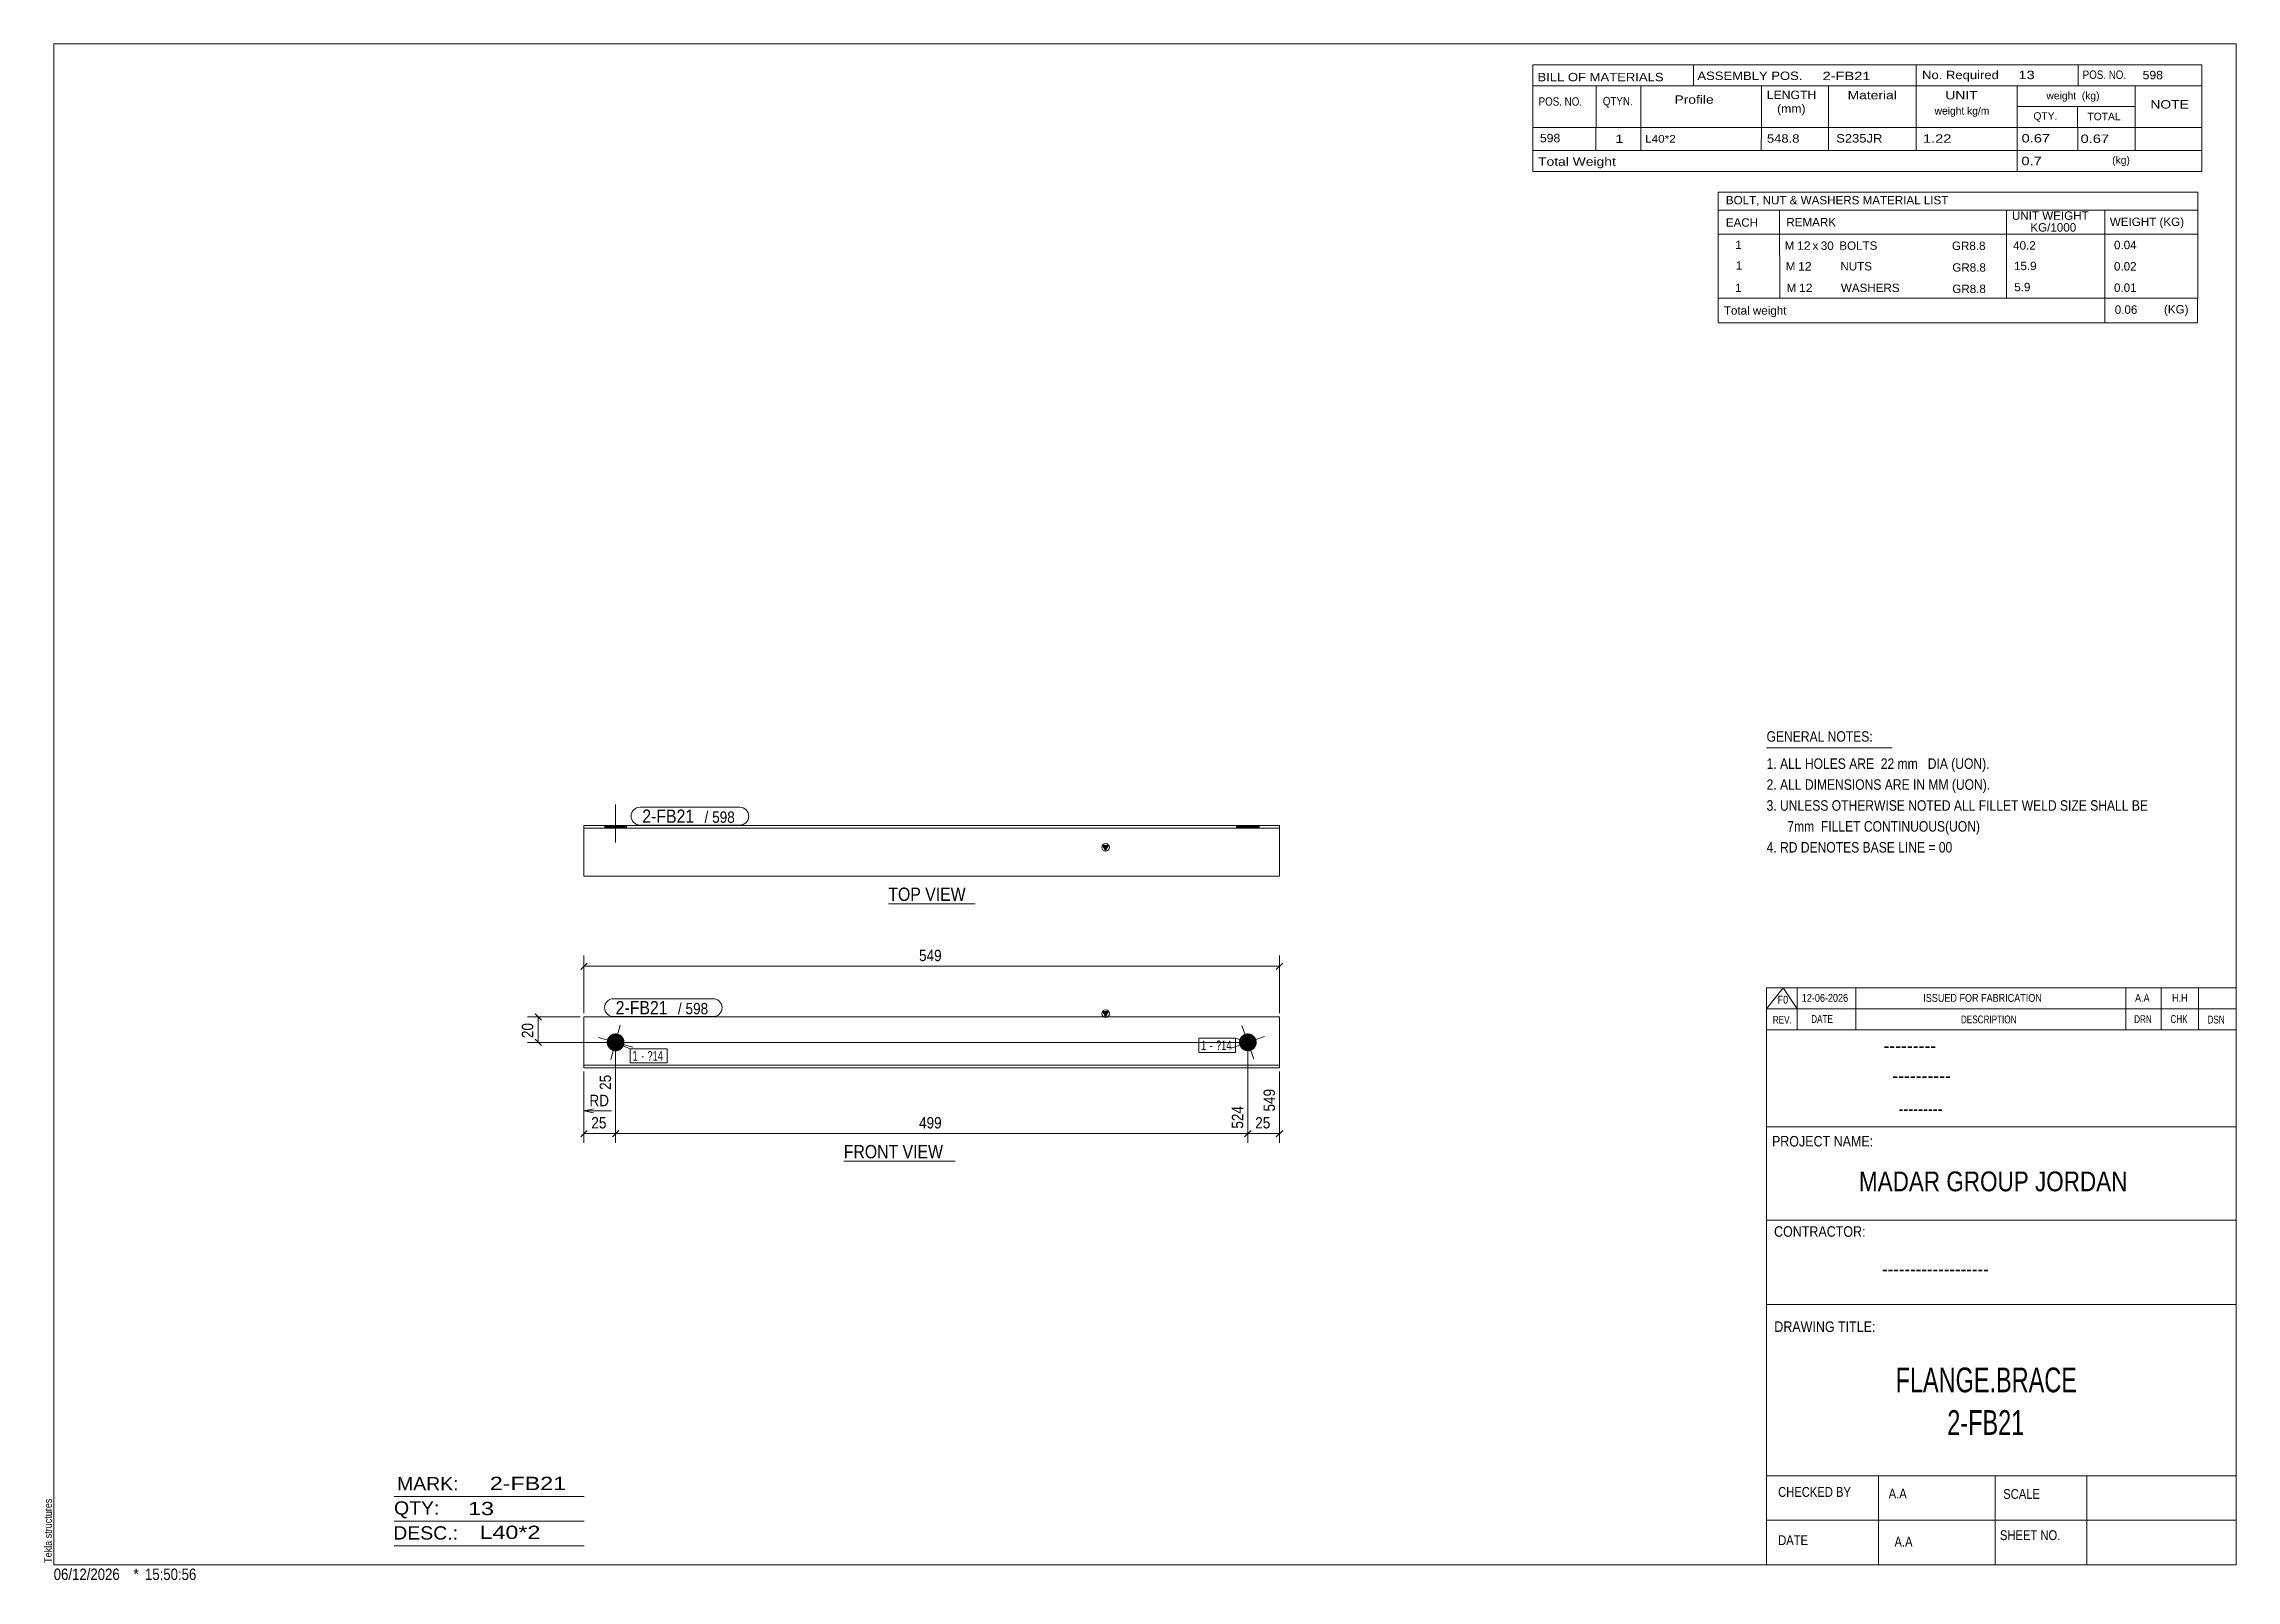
# Model space of a CAD drawing. Header units: millimetres. Extents: x 2 to 579, y 1 to 405.
import ezdxf

# ---------------------------------------------------------------- set-up
doc = ezdxf.new("R2010")
doc.units = ezdxf.units.MM
doc.linetypes.add('XKITLINE00', pattern=[0])
doc.linetypes.add('XKITLINE01', pattern=[4, 1, -1, 1, -1])
for name, color, linetype, lineweight in [('Bolt', 3, 'Continuous', 0), ('BoltMark', 7, 'Continuous', 0), ('Dimensions', 7, 'Continuous', 0), ('DrawingSheet', 5, 'Continuous', 0), ('OtherObjectType', 7, 'Continuous', 0), ('Part', 2, 'Continuous', 0), ('PartMark', 7, 'Continuous', 0)]:
    doc.layers.add(name, color=color, linetype=linetype, lineweight=lineweight)
doc.styles.add('@ARIAL_UNICODE_MS_BOLD', font='ARIAL.TTF')
doc.styles.add('ARIAL', font='ARIAL.TTF')
doc.styles.add('ARIAL_NARROW', font='ARIALN.TTF')
doc.styles.add('COMIC_SANS_MS_BOLD', font='COMICBD.TTF')
doc.styles.add('SWIS721_EX_BT', font='ARIAL.TTF')
doc.styles.add('SWISSE', font='ARIAL.TTF')

# ---------------------------------------------------------------- blocks, each defined once
blk = doc.blocks.new('*A1')
at = {"layer": 'Bolt'}
blk.add_hatch(color=3, dxfattribs=at).paths.add_polyline_path([(316.84, 141.68), (316.82, 141.73), (316.8, 141.79), (316.79, 141.84), (316.78, 141.9), (316.76, 141.96), (316.75, 142.01), (316.74, 142.07), (316.74, 142.13), (316.73, 142.18), (316.73, 142.24), (316.72, 142.3), (316.72, 142.35), (316.72, 142.41), (316.72, 142.47), (316.73, 142.53), (316.73, 142.58), (316.73, 142.64), (316.74, 142.7), (316.75, 142.75), (316.76, 142.81), (316.77, 142.87), (316.78, 142.92), (316.79, 142.98), (316.81, 143.03), (316.83, 143.09), (316.84, 143.14), (316.86, 143.2), (316.88, 143.25), (316.9, 143.3), (316.93, 143.36), (316.95, 143.41), (316.98, 143.46), (317, 143.51), (317.03, 143.56), (317.06, 143.61), (317.09, 143.66), (317.12, 143.71), (317.15, 143.75), (317.19, 143.8), (317.22, 143.84), (317.26, 143.89), (317.3, 143.93), (317.33, 143.98), (317.37, 144.02), (317.41, 144.06), (317.46, 144.1), (317.5, 144.14), (317.54, 144.17), (317.58, 144.21), (317.63, 144.25), (317.68, 144.28), (317.72, 144.31), (317.77, 144.35), (317.82, 144.38), (317.87, 144.41), (317.92, 144.44), (317.97, 144.46), (318.02, 144.49), (318.07, 144.51), (318.12, 144.54), (318.17, 144.56), (318.23, 144.58), (318.28, 144.6), (318.34, 144.62), (318.39, 144.64), (318.45, 144.65), (318.5, 144.67), (318.56, 144.68), (318.61, 144.69), (318.67, 144.7), (318.73, 144.71), (318.78, 144.72), (318.84, 144.72), (318.9, 144.73), (318.95, 144.73), (319.01, 144.73), (319.07, 144.73), (319.13, 144.73), (319.18, 144.73), (319.24, 144.72), (319.3, 144.72), (319.35, 144.71), (319.41, 144.7), (319.47, 144.7), (319.52, 144.68), (319.58, 144.67), (319.63, 144.66), (319.69, 144.64), (319.74, 144.63), (319.8, 144.61), (319.85, 144.59), (319.91, 144.57), (319.96, 144.55), (320.01, 144.53), (320.06, 144.5), (320.12, 144.48), (320.17, 144.45), (320.22, 144.42), (320.27, 144.39), (320.31, 144.36), (320.36, 144.33), (320.41, 144.3), (320.46, 144.27), (320.5, 144.23), (320.55, 144.19), (320.59, 144.16), (320.63, 144.12), (320.67, 144.08), (320.71, 144.04), (320.75, 144), (320.79, 143.96), (320.83, 143.91), (320.87, 143.87), (320.9, 143.82), (320.94, 143.78), (320.97, 143.73), (321, 143.68), (321.03, 143.64), (321.06, 143.59), (321.09, 143.54), (321.12, 143.49), (321.14, 143.44), (321.17, 143.38), (321.19, 143.33), (321.22, 143.28), (321.24, 143.23), (321.26, 143.17), (321.27, 143.12), (321.29, 143.06), (321.31, 143.01), (321.32, 142.95), (321.33, 142.9), (321.35, 142.84), (321.36, 142.78), (321.36, 142.73), (321.37, 142.67), (321.38, 142.61), (321.38, 142.56), (321.39, 142.5), (321.39, 142.44), (321.39, 142.39), (321.39, 142.33), (321.38, 142.27), (321.38, 142.21), (321.38, 142.16), (321.37, 142.1), (321.36, 142.04), (321.35, 141.99), (321.34, 141.93), (321.33, 141.87), (321.32, 141.82), (321.3, 141.76), (321.28, 141.71), (321.27, 141.65), (321.25, 141.6), (321.23, 141.55), (321.21, 141.49), (321.18, 141.44), (321.16, 141.39), (321.13, 141.34), (321.11, 141.29), (321.08, 141.24), (321.05, 141.19), (321.02, 141.14), (320.99, 141.09), (320.96, 141.04), (320.92, 141), (320.89, 140.95), (320.85, 140.91), (320.81, 140.86), (320.78, 140.82), (320.74, 140.78), (320.7, 140.74), (320.65, 140.7), (320.61, 140.66), (320.57, 140.62), (320.53, 140.59), (320.48, 140.55), (320.43, 140.52), (320.39, 140.48), (320.34, 140.45), (320.29, 140.42), (320.24, 140.39), (320.19, 140.36), (320.14, 140.33), (320.09, 140.31), (320.04, 140.28), (319.99, 140.26), (319.94, 140.24), (319.88, 140.22), (319.83, 140.2), (319.77, 140.18), (319.72, 140.16), (319.66, 140.15), (319.61, 140.13), (319.55, 140.12), (319.5, 140.11), (319.44, 140.1), (319.38, 140.09), (319.33, 140.08), (319.27, 140.08), (319.21, 140.07), (319.16, 140.07), (319.1, 140.07), (319.04, 140.07), (318.98, 140.07), (318.93, 140.07), (318.87, 140.07), (318.81, 140.08), (318.76, 140.08), (318.7, 140.09), (318.64, 140.1), (318.59, 140.11), (318.53, 140.13), (318.48, 140.14), (318.42, 140.15), (318.37, 140.17), (318.31, 140.19), (318.26, 140.21), (318.2, 140.23), (318.15, 140.25), (318.1, 140.27), (318.05, 140.3), (317.99, 140.32), (317.94, 140.35), (317.89, 140.38), (317.84, 140.4), (317.8, 140.43), (317.75, 140.47), (317.7, 140.5), (317.65, 140.53), (317.61, 140.57), (317.56, 140.6), (317.52, 140.64), (317.48, 140.68), (317.44, 140.72), (317.4, 140.76), (317.36, 140.8), (317.32, 140.84), (317.28, 140.88), (317.24, 140.93), (317.21, 140.97), (317.17, 141.02), (317.14, 141.07), (317.11, 141.11), (317.08, 141.16), (317.05, 141.21), (317.02, 141.26), (316.99, 141.31), (316.96, 141.36), (316.94, 141.41), (316.92, 141.47), (316.89, 141.52), (316.87, 141.57), (316.85, 141.62)], flags=17)
at = {"layer": 'Bolt', "color": 3, "linetype": 'XKITLINE00', "lineweight": 0}
for p, q in [((320.6, 138), (317.51, 146.8)), ((323.46, 143.95), (314.65, 140.85))]:
    blk.add_line(p, q, dxfattribs=at)
blk = doc.blocks.new('*A2')
at = {"layer": 'Bolt'}
blk.add_hatch(color=3, dxfattribs=at).paths.add_polyline_path([(153.45, 144.63), (153.51, 144.62), (153.56, 144.6), (153.62, 144.58), (153.67, 144.56), (153.72, 144.54), (153.77, 144.51), (153.82, 144.49), (153.88, 144.46), (153.93, 144.43), (153.98, 144.4), (154.02, 144.37), (154.07, 144.34), (154.12, 144.31), (154.17, 144.28), (154.21, 144.24), (154.26, 144.21), (154.3, 144.17), (154.34, 144.13), (154.39, 144.09), (154.43, 144.05), (154.47, 144.01), (154.51, 143.97), (154.54, 143.93), (154.58, 143.89), (154.62, 143.84), (154.65, 143.8), (154.69, 143.75), (154.72, 143.7), (154.75, 143.65), (154.78, 143.61), (154.81, 143.56), (154.84, 143.51), (154.86, 143.46), (154.89, 143.4), (154.91, 143.35), (154.94, 143.3), (154.96, 143.25), (154.98, 143.19), (155, 143.14), (155.01, 143.08), (155.03, 143.03), (155.04, 142.97), (155.06, 142.92), (155.07, 142.86), (155.08, 142.81), (155.09, 142.75), (155.1, 142.69), (155.1, 142.64), (155.11, 142.58), (155.11, 142.52), (155.12, 142.46), (155.12, 142.41), (155.12, 142.35), (155.11, 142.29), (155.11, 142.24), (155.11, 142.18), (155.1, 142.12), (155.09, 142.06), (155.08, 142.01), (155.07, 141.95), (155.06, 141.9), (155.05, 141.84), (155.03, 141.78), (155.02, 141.73), (155, 141.67), (154.98, 141.62), (154.96, 141.57), (154.94, 141.51), (154.92, 141.46), (154.9, 141.41), (154.87, 141.36), (154.85, 141.31), (154.82, 141.26), (154.79, 141.21), (154.76, 141.16), (154.73, 141.11), (154.7, 141.06), (154.66, 141.02), (154.63, 140.97), (154.59, 140.93), (154.56, 140.88), (154.52, 140.84), (154.48, 140.8), (154.44, 140.75), (154.4, 140.71), (154.36, 140.68), (154.31, 140.64), (154.27, 140.6), (154.23, 140.56), (154.18, 140.53), (154.13, 140.5), (154.09, 140.46), (154.04, 140.43), (153.99, 140.4), (153.94, 140.37), (153.89, 140.34), (153.84, 140.32), (153.79, 140.29), (153.74, 140.27), (153.68, 140.25), (153.63, 140.22), (153.58, 140.2), (153.52, 140.19), (153.47, 140.17), (153.41, 140.15), (153.36, 140.14), (153.3, 140.12), (153.25, 140.11), (153.19, 140.1), (153.13, 140.09), (153.08, 140.08), (153.02, 140.08), (152.96, 140.07), (152.91, 140.07), (152.85, 140.07), (152.79, 140.07), (152.73, 140.07), (152.68, 140.07), (152.62, 140.07), (152.56, 140.08), (152.51, 140.08), (152.45, 140.09), (152.39, 140.1), (152.34, 140.11), (152.28, 140.12), (152.22, 140.13), (152.17, 140.15), (152.11, 140.16), (152.06, 140.18), (152.01, 140.2), (151.95, 140.22), (151.9, 140.24), (151.85, 140.26), (151.79, 140.29), (151.74, 140.31), (151.69, 140.34), (151.64, 140.36), (151.59, 140.39), (151.54, 140.42), (151.49, 140.45), (151.45, 140.49), (151.4, 140.52), (151.35, 140.55), (151.31, 140.59), (151.27, 140.63), (151.22, 140.66), (151.18, 140.7), (151.14, 140.74), (151.1, 140.78), (151.06, 140.83), (151.02, 140.87), (150.98, 140.91), (150.95, 140.96), (150.91, 141), (150.88, 141.05), (150.85, 141.1), (150.82, 141.14), (150.79, 141.19), (150.76, 141.24), (150.73, 141.29), (150.7, 141.34), (150.68, 141.39), (150.65, 141.45), (150.63, 141.5), (150.61, 141.55), (150.59, 141.6), (150.57, 141.66), (150.55, 141.71), (150.54, 141.77), (150.52, 141.82), (150.51, 141.88), (150.5, 141.94), (150.49, 141.99), (150.48, 142.05), (150.47, 142.1), (150.46, 142.16), (150.46, 142.22), (150.45, 142.28), (150.45, 142.33), (150.45, 142.39), (150.45, 142.45), (150.45, 142.5), (150.46, 142.56), (150.46, 142.62), (150.47, 142.68), (150.47, 142.73), (150.48, 142.79), (150.49, 142.85), (150.5, 142.9), (150.52, 142.96), (150.53, 143.01), (150.55, 143.07), (150.57, 143.12), (150.58, 143.18), (150.6, 143.23), (150.62, 143.28), (150.65, 143.34), (150.67, 143.39), (150.7, 143.44), (150.72, 143.49), (150.75, 143.54), (150.78, 143.59), (150.81, 143.64), (150.84, 143.69), (150.87, 143.74), (150.9, 143.78), (150.94, 143.83), (150.97, 143.87), (151.01, 143.92), (151.05, 143.96), (151.09, 144), (151.13, 144.04), (151.17, 144.08), (151.21, 144.12), (151.25, 144.16), (151.3, 144.2), (151.34, 144.23), (151.39, 144.27), (151.43, 144.3), (151.48, 144.33), (151.53, 144.37), (151.58, 144.4), (151.63, 144.42), (151.68, 144.45), (151.73, 144.48), (151.78, 144.5), (151.83, 144.53), (151.88, 144.55), (151.94, 144.57), (151.99, 144.59), (152.04, 144.61), (152.1, 144.63), (152.15, 144.65), (152.21, 144.66), (152.26, 144.67), (152.32, 144.69), (152.38, 144.7), (152.43, 144.71), (152.49, 144.71), (152.55, 144.72), (152.6, 144.73), (152.66, 144.73), (152.72, 144.73), (152.77, 144.73), (152.83, 144.73), (152.89, 144.73), (152.95, 144.73), (153, 144.72), (153.06, 144.72), (153.12, 144.71), (153.17, 144.7), (153.23, 144.69), (153.29, 144.68), (153.34, 144.66), (153.4, 144.65)], flags=17)
at = {"layer": 'Bolt', "color": 3, "linetype": 'XKITLINE00', "lineweight": 0}
for p, q in [((151.55, 137.9), (154.01, 146.9)), ((148.28, 143.63), (157.29, 141.17))]:
    blk.add_line(p, q, dxfattribs=at)
blk = doc.blocks.new('*A3')
at = {"layer": 'Part'}
blk.add_hatch(color=2, dxfattribs=at).paths.add_polyline_path([(280.85, 150.47), (282.45, 150.47), (281.65, 149.07)], flags=17)
at = {"layer": 'Part', "color": 2, "linetype": 'XKITLINE00', "lineweight": 0}
for p, q in [((281.65, 149.07), (280.85, 150.47)), ((280.85, 150.47), (282.45, 150.47)), ((282.45, 150.47), (281.65, 149.07)), ((144.45, 149.07), (144.45, 135.73)), ((327.39, 149.07), (144.45, 149.07)), ((327.39, 135.73), (327.39, 149.07)), ((327.39, 136.4), (144.45, 136.4)), ((144.45, 135.73), (327.39, 135.73))]:
    blk.add_line(p, q, dxfattribs=at)
blk.add_circle((281.65, 149.97), 1, dxfattribs=at)
blk = doc.blocks.new('*A4')
at = {"layer": 'Bolt'}
blk.add_hatch(color=3, dxfattribs=at).paths.add_polyline_path([(322.03, 199.43), (322.03, 198.77), (316.08, 198.77), (316.08, 199.43)], flags=17)
at = {"layer": 'Bolt', "color": 3, "linetype": 'XKITLINE00', "lineweight": 0}
for p, q in [((316.08, 198.77), (316.08, 199.43)), ((319.05, 198.77), (319.05, 199.43)), ((322.03, 198.77), (322.03, 199.43))]:
    blk.add_line(p, q, dxfattribs=at)
blk = doc.blocks.new('*A5')
at = {"layer": 'Bolt'}
blk.add_hatch(color=3, dxfattribs=at).paths.add_polyline_path([(149.92, 198.77), (149.92, 199.43), (155.65, 199.43), (155.65, 198.77)], flags=17)
at = {"layer": 'Bolt', "color": 3, "linetype": 'XKITLINE00', "lineweight": 0}
for p, q in [((152.78, 194.93), (152.78, 204.93)), ((149.92, 198.77), (149.92, 199.43)), ((155.65, 198.77), (155.65, 199.43))]:
    blk.add_line(p, q, dxfattribs=at)
blk = doc.blocks.new('*A6')
at = {"layer": 'Part'}
blk.add_hatch(color=2, dxfattribs=at).paths.add_polyline_path([(280.85, 194.17), (282.45, 194.17), (281.65, 192.77)], flags=17)
at = {"layer": 'Part', "color": 2, "linetype": 'XKITLINE00', "lineweight": 0}
for p, q in [((144.45, 199.43), (144.45, 198.77)), ((327.39, 199.43), (144.45, 199.43)), ((327.39, 198.77), (144.45, 198.77)), ((144.45, 198.77), (144.45, 186.1)), ((327.39, 198.77), (327.39, 199.43)), ((327.39, 198.77), (327.39, 186.1)), ((281.65, 192.77), (280.85, 194.17)), ((280.85, 194.17), (282.45, 194.17)), ((282.45, 194.17), (281.65, 192.77)), ((327.39, 186.1), (144.45, 186.1))]:
    blk.add_line(p, q, dxfattribs=at)
at = {"layer": 'Part', "color": 7, "linetype": 'XKITLINE01', "lineweight": 0}
for p, q in [((144.45, 198.77), (144.45, 199.43)), ((327.39, 199.43), (327.39, 198.77))]:
    blk.add_line(p, q, dxfattribs=at)
at = {"layer": 'Part', "color": 2, "linetype": 'XKITLINE00', "lineweight": 0}
blk.add_circle((281.65, 193.67), 1, dxfattribs=at)
blk = doc.blocks.new('*A7')
at = {"layer": 'DrawingSheet', "color": 5, "linetype": 'XKITLINE00', "lineweight": 0}
for p, q in [((579, 405), (5, 405)), ((5, 405), (5, 5)), ((579, 5), (579, 405)), ((5, 5), (579, 5))]:
    blk.add_line(p, q, dxfattribs=at)
at = {"layer": 'DrawingSheet', "color": 5, "style": 'ARIAL', "width": 0.85}
blk.add_text('Tekla structures', height=2, rotation=90, dxfattribs=at).set_placement((4.5, 5.5))
blk = doc.blocks.new('*A8')
at = {"layer": 'OtherObjectType', "color": 7, "linetype": 'XKITLINE00', "lineweight": 0}
for p, q in [((442.76, 365.95), (442.75, 354.95)), ((442.76, 365.95), (568.88, 365.95)), ((568.88, 365.95), (568.88, 354.95)), ((442.75, 361.3), (568.88, 361.3)), ((458.87, 361.31), (458.87, 354.95)), ((518.57, 361.31), (518.57, 354.95)), ((544.47, 361.29), (544.47, 354.95)), ((442.76, 354.92), (442.76, 349.42)), ((442.77, 354.95), (568.88, 354.95)), ((458.92, 354.95), (458.92, 349.33)), ((518.57, 354.95), (518.57, 349.33)), ((544.5, 354.95), (544.5, 349.45)), ((568.88, 354.95), (568.88, 349.45)), ((442.79, 349.33), (442.79, 343.72)), ((458.95, 349.33), (458.95, 343.71)), ((518.57, 349.33), (518.57, 343.71)), ((544.5, 349.33), (544.5, 343.83)), ((568.88, 349.33), (568.88, 343.83)), ((442.79, 343.7), (442.79, 338.13)), ((458.95, 343.71), (458.95, 338.09)), ((518.57, 343.71), (518.57, 338.09)), ((544.5, 343.71), (544.5, 338.1)), ((568.88, 343.71), (568.88, 338.1)), ((568.88, 338.1), (442.75, 338.13)), ((442.78, 338.09), (442.78, 331.69)), ((442.85, 338.09), (568.87, 338.09)), ((544.5, 338.06), (544.5, 331.64)), ((568.87, 338.06), (568.87, 331.65)), ((442.77, 331.65), (568.87, 331.65))]:
    blk.add_line(p, q, dxfattribs=at)
at = {"layer": 'OtherObjectType', "color": 7, "style": 'ARIAL_NARROW'}
for s, width, p in [('BOLT, NUT & WASHERS MATERIAL LIST', 1.211571, (444.79, 362.79)), ('EACH', 1.211571, (444.78, 356.92)), ('REMARK', 1.211571, (460.7, 357.01)), ('UNIT WEIGHT', 1.211571, (520.03, 358.72)), (' KG/1000', 1.211571, (524.02, 355.63)), ('WEIGHT (KG)', 1.211571, (545.78, 357.1)), ('1', 1.211571, (447.26, 351.05)), ('M', 1.211571, (460.26, 350.85)), ('12', 1.275, (463.5, 350.83)), ('x', 1.211571, (467.58, 350.83)), ('30', 1.211571, (469.76, 350.82)), ('BOLTS', 1.211571, (474.63, 350.84)), ('GR8.8', 1.211571, (504.25, 350.79)), ('40.2', 1.211571, (520.34, 350.88)), ('0.04', 1.211571, (546.87, 351.01)), ('1', 1.211571, (447.4, 345.61)), ('M', 1.211571, (460.54, 345.41)), ('12', 1.275, (463.78, 345.39)), ('NUTS', 1.211571, (474.91, 345.41)), ('GR8.8', 1.211571, (504.35, 345.09)), ('15.9', 1.211571, (520.56, 345.5)), ('0.02', 1.211571, (546.87, 345.39)), ('1', 1.211571, (447.24, 339.74)), ('M', 1.211571, (460.76, 339.74)), ('12', 1.275, (464, 339.72)), ('WASHERS', 1.211571, (475.04, 339.73)), ('GR8.8', 1.211571, (504.35, 339.47)), ('5.9', 1.211571, (520.64, 339.94)), ('0.01', 1.211571, (546.87, 339.78)), ('Total weight', 1.211571, (444.26, 333.77)), ('0.06', 1.211571, (547.07, 334)), ('(KG)', 1.211571, (560.02, 334.1))]:
    blk.add_text(s, height=2.2, dxfattribs=dict(at, width=width)).set_placement(p)
blk = doc.blocks.new('*A9')
at = {"layer": 'OtherObjectType', "color": 7, "linetype": 'XKITLINE00', "lineweight": 0}
blk.add_line((455.5, 219.82), (488.5, 219.82), dxfattribs=at)
at = {"layer": 'OtherObjectType', "color": 7, "style": 'ARIAL_NARROW', "width": 1.008832}
for s, p in [('GENERAL NOTES:', (455.5, 221.47)), ('1. ALL HOLES ARE  22 mm   DIA (UON).', (455.5, 214.32)), ('2. ALL DIMENSIONS ARE IN MM (UON).', (455.5, 208.82)), ('3. UNLESS OTHERWISE NOTED ALL FILLET WELD SIZE SHALL BE', (455.5, 203.32)), ('7mm  FILLET CONTINUOUS(UON)', (460.95, 197.82)), ('4. RD DENOTES BASE LINE = 00', (455.5, 192.32))]:
    blk.add_text(s, height=2.75, dxfattribs=at).set_placement(p)
blk = doc.blocks.new('*A10')
at = {"layer": 'OtherObjectType', "color": 7, "linetype": 'XKITLINE00', "lineweight": 0}
for p, q in [((455.5, 156.76), (579, 156.76)), ((455.5, 151.21), (459.82, 156.76)), ((455.5, 151.21), (455.5, 156.76)), ((459.82, 156.76), (463.53, 151.21)), ((463.53, 151.21), (463.53, 156.76)), ((478.97, 151.21), (478.97, 156.76)), ((549.98, 151.21), (549.98, 156.76)), ((559.24, 151.21), (559.24, 156.76)), ((569.12, 151.21), (569.12, 156.76)), ((579, 151.21), (579, 156.76)), ((455.5, 151.21), (579, 151.21)), ((455.5, 145.65), (455.5, 151.21)), ((459.21, 151.21), (579, 151.21)), ((463.53, 145.65), (463.53, 151.21)), ((478.97, 145.65), (478.97, 151.21)), ((549.98, 145.65), (549.98, 151.21)), ((559.24, 145.65), (559.24, 151.21)), ((569.12, 145.65), (569.12, 151.21)), ((579, 145.65), (579, 151.21))]:
    blk.add_line(p, q, dxfattribs=at)
at = {"layer": 'OtherObjectType', "color": 7, "style": 'ARIAL_NARROW'}
for s, height, width, p in [('F0', 2.058, 1.008832, (458.4, 152.59)), ('12-06-2026', 2.058, 1.008832, (464.76, 153.06)), ('ISSUED FOR FABRICATION', 2.0583, 1.008832, (496.71, 153.06)), ('A.A', 2.058, 1.008832, (552.4, 153.06)), ('H.H', 2.058, 1.008832, (562.13, 153.06)), ('REV.', 2.058, 0.907949, (457.13, 147.31)), ('DATE', 2.058, 0.907949, (467.23, 147.5)), ('DESCRIPTION', 2.0583, 0.907949, (506.61, 147.39)), ('DRN', 2.058, 0.907949, (552.17, 147.47)), ('CHK', 2.058, 0.907949, (561.72, 147.5)), ('DSN', 2.058, 0.907949, (571.47, 147.35))]:
    blk.add_text(s, height=height, dxfattribs=dict(at, width=width)).set_placement(p)
blk = doc.blocks.new('*A11')
at = {"layer": 'OtherObjectType', "color": 6, "linetype": 'XKITLINE00', "lineweight": 0}
for p, q in [((94.5, 23), (144.5, 23)), ((94.5, 16.5), (144.5, 16.5)), ((94.5, 10), (144.5, 10))]:
    blk.add_line(p, q, dxfattribs=at)
at = {"layer": 'OtherObjectType', "color": 6, "style": 'ARIAL_NARROW'}
for s, width, p in [('MARK:', 1.275, (95.27, 24.58)), ('2-FB21', 1.525501, (119.69, 24.65)), ('QTY:', 1.275, (94.5, 18.19)), ('13', 1.525501, (113.99, 18.05)), ('DESC.:', 1.275, (94.29, 11.63)), ('L40*2', 1.525501, (117, 11.79))]:
    blk.add_text(s, height=3.5, dxfattribs=dict(at, width=width)).set_placement(p)
blk = doc.blocks.new('*A12')
at = {"layer": 'OtherObjectType', "color": 2, "linetype": 'XKITLINE00', "lineweight": 0}
for p, q in [((455.5, 145.65), (579, 145.65)), ((455.5, 5), (455.5, 145.64)), ((578.98, 145.64), (579, 5)), ((579, 120.14), (455.5, 120.14)), ((455.5, 95.63), (579, 95.63)), ((579, 73.49), (455.5, 73.49)), ((579, 28.4), (455.5, 28.4)), ((484.94, 28.4), (484.94, 5)), ((515.62, 5), (515.62, 28.4)), ((539.75, 5), (539.75, 28.4)), ((579, 16.7), (455.5, 16.7)), ((579, 5), (455.5, 5))]:
    blk.add_line(p, q, dxfattribs=at)
at = {"layer": 'OtherObjectType', "color": 4, "style": '@ARIAL_UNICODE_MS_BOLD', "width": 0.85}
blk.add_text('---------', height=3.9, dxfattribs=at).set_placement((486.23, 139.59))
at = {"layer": 'OtherObjectType', "color": 7, "style": 'ARIAL', "width": 0.85}
for s, height, p in [('----------', 3.9, (488.56, 131.77)), ('---------', 3.25, (490.21, 123.31))]:
    blk.add_text(s, height=height, dxfattribs=at).set_placement(p)
at = {"layer": 'OtherObjectType', "color": 3, "width": 0.85}
for s, style, p in [('PROJECT NAME:', 'SWIS721_EX_BT', (456.92, 115.01)), ('CONTRACTOR:', 'SWISSE', (457.47, 91.27)), ('DRAWING TITLE:', 'SWIS721_EX_BT', (457.53, 66.24))]:
    blk.add_text(s, height=2.7618, dxfattribs=dict(at, style=style)).set_placement(p)
at = {"layer": 'OtherObjectType', "color": 7, "width": 0.85}
for s, height, p in [('MADAR GROUP JORDAN', 5.2, (479.79, 103.23)), ('CHECKED BY', 2.592, (458.53, 22.86)), ('A.A', 2.592, (487.61, 22.45)), ('SCALE', 2.592, (517.74, 22.33)), ('DATE', 2.592, (458.54, 10.16)), ('A.A', 2.592, (489.14, 9.76)), ('SHEET NO.', 2.592, (516.87, 11.49))]:
    blk.add_text(s, height=height, dxfattribs=at).set_placement(p)
at = {"layer": 'OtherObjectType', "color": 1}
for s, height, style, width, p in [('-------------------', 3.9, 'COMIC_SANS_MS_BOLD', 0.85, (485.87, 80.86)), ('FLANGE.BRACE', 6.5, 'ARIAL', 0.68, (489.43, 50.37)), ('2-FB21', 6.5, 'ARIAL', 0.68, (503.02, 39.17))]:
    blk.add_text(s, height=height, dxfattribs=dict(at, style=style, width=width)).set_placement(p)
blk = doc.blocks.new('*A13')
at = {"layer": 'OtherObjectType', "color": 7, "linetype": 'XKITLINE00', "lineweight": 0}
for p, q in [((393.98, 399.5), (569.98, 399.5)), ((393.98, 399.5), (393.98, 388.5)), ((436.26, 399.42), (436.26, 393.87)), ((494.85, 394), (494.85, 399.5)), ((537.43, 393.96), (537.43, 399.42)), ((569.98, 394), (569.98, 399.5)), ((393.98, 394), (569.98, 394)), ((410.64, 394), (410.64, 383)), ((422.4, 393.98), (422.4, 383.03)), ((454.12, 393.99), (454.13, 383)), ((471.78, 393.98), (471.78, 383)), ((494.85, 393.98), (494.85, 383)), ((521.43, 394), (521.43, 383)), ((552.42, 394), (552.42, 383)), ((569.98, 394), (569.98, 388.5)), ((393.98, 388.5), (393.98, 383)), ((521.45, 388.52), (552.45, 388.52)), ((537.28, 388.52), (537.28, 383)), ((569.98, 388.5), (569.98, 383)), ((393.98, 383), (569.98, 383)), ((393.98, 383), (393.98, 376.95)), ((410.63, 383), (410.63, 376.95)), ((422.44, 382.99), (422.44, 376.95)), ((454.12, 383), (454.11, 376.95)), ((471.79, 383), (471.79, 376.95)), ((494.87, 383), (494.87, 376.95)), ((521.44, 383), (521.44, 376.95)), ((537.33, 382.95), (537.33, 376.95)), ((552.43, 383), (552.43, 376.95)), ((569.98, 383), (569.98, 376.95)), ((393.98, 376.95), (569.98, 376.95)), ((393.98, 376.95), (393.98, 371.45)), ((521.44, 376.95), (521.44, 371.45)), ((569.98, 376.95), (569.98, 371.45)), ((393.98, 371.45), (569.98, 371.45))]:
    blk.add_line(p, q, dxfattribs=at)
at = {"layer": 'OtherObjectType', "color": 7, "style": 'ARIAL_NARROW'}
for s, height, width, p in [('No. Required', 2.2, 1.36, (496.39, 395.72)), ('13', 2.2, 1.525501, (521.75, 395.72)), ('POS. NO.', 2.2, 1.02, (538.63, 395.79)), ('598', 2.2, 1.270501, (554.4, 395.69)), ('BILL OF MATERIALS', 2.2, 1.36, (395.25, 395.16)), ('ASSEMBLY POS.', 2.2, 1.36, (437.3, 395.5)), ('LENGTH', 2.2, 1.275, (455.54, 390.49)), ('2-FB21', 2.2, 1.525501, (470.23, 395.46)), ('Material', 2.2, 1.445, (476.81, 390.41)), ('UNIT', 2.2, 1.445, (502.52, 390.4)), ('weight  (kg)', 1.98, 1.19, (529.11, 390.39)), ('POS. NO.', 2.2, 1.02, (395.53, 388.74)), ('QTYN.', 2.2, 1.02, (412.42, 388.84)), ('Profile', 2.2, 1.445, (431.26, 389.25)), ('(mm)', 2.2, 1.275, (458.26, 386.86)), ('weight kg/m', 1.98, 1.19, (499.69, 386.4)), ('QTY.', 1.98, 1.19, (525.68, 385.03)), ('TOTAL', 1.98, 1.19, (539.9, 384.91)), ('NOTE', 2.2, 1.445, (556.44, 387.99)), ('598', 2.2, 1.270501, (395.89, 379.12)), ('1', 2.2, 1.525501, (415.71, 378.91)), ('L40*2', 1.98, 1.355501, (423.56, 379.04)), ('548.8', 2.2, 1.355501, (455.59, 379.01)), ('S235JR', 2.2, 1.355501, (473.81, 379.05)), ('1.22', 2.2, 1.525501, (496.62, 378.99)), ('0.67', 2.2, 1.525501, (522.57, 379.07)), ('0.67', 2.2, 1.525501, (538.08, 378.94)), ('Total Weight', 2.2, 1.445, (395.4, 372.94)), ('0.7', 2.2, 1.525501, (522.52, 373.09)), ('(kg)', 1.98, 1.19, (546.4, 373.46))]:
    blk.add_text(s, height=height, dxfattribs=dict(at, width=width)).set_placement(p)
blk = doc.blocks.new('*A14')
at = {"layer": 'OtherObjectType', "color": 7, "style": 'ARIAL_NARROW', "width": 1.008832}
for s, p in [('06/12/2026', (4.99, 1)), ('*', (26, 1)), ('15:50:56', (29, 1))]:
    blk.add_text(s, height=3, dxfattribs=at).set_placement(p)
blk = doc.blocks.new('*A15')
at = {"layer": 'Dimensions', "color": 7, "linetype": 'XKITLINE00', "lineweight": 0}
for p, q in [((143.45, 149.07), (129.6, 149.07)), ((131.6, 149.91), (133.3, 148.22)), ((132.45, 142.4), (132.45, 149.07)), ((318.05, 142.4), (129.6, 142.4)), ((131.6, 143.25), (133.3, 141.55))]:
    blk.add_line(p, q, dxfattribs=at)
at = {"layer": 'Dimensions', "color": 3}
for p in [(132.45, 149.07), (132.45, 142.4)]:
    blk.add_point(p, dxfattribs=at)
at = {"layer": 'Dimensions', "color": 3, "style": 'ARIAL', "width": 0.85}
blk.add_text('20', height=3, rotation=90.00021, dxfattribs=at).set_placement((131.1, 143.51))
blk = doc.blocks.new('*A16')
at = {"layer": 'Dimensions', "color": 7, "linetype": 'XKITLINE00', "lineweight": 0}
for p, q in [((145.3, 163.25), (143.6, 161.55)), ((144.45, 150.07), (144.45, 165.25)), ((144.45, 162.4), (327.39, 162.4)), ((328.24, 163.25), (326.54, 161.55)), ((327.39, 150.07), (327.39, 165.25))]:
    blk.add_line(p, q, dxfattribs=at)
at = {"layer": 'Dimensions', "color": 3}
for p in [(144.45, 162.4), (327.39, 162.4)]:
    blk.add_point(p, dxfattribs=at)
at = {"layer": 'Dimensions', "color": 3, "style": 'ARIAL', "width": 0.85}
blk.add_text('549', height=3, dxfattribs=at).set_placement((232.58, 163.75))
blk = doc.blocks.new('*A17')
at = {"layer": 'Dimensions', "color": 7, "linetype": 'XKITLINE00', "lineweight": 0}
for p, q in [((152.78, 141.4), (152.78, 116)), ((144.45, 134.73), (144.45, 116)), ((144.45, 134.73), (144.45, 122)), ((146.95, 124.9), (144.45, 124.4)), ((146.95, 123.9), (144.45, 124.4)), ((151.67, 124.4), (144.45, 124.4)), ((145.3, 119.25), (143.6, 117.55)), ((144.45, 118.4), (152.78, 118.4)), ((153.63, 119.25), (151.93, 117.55))]:
    blk.add_line(p, q, dxfattribs=at)
at = {"layer": 'Dimensions', "color": 7}
blk.add_point((144.45, 124.4), dxfattribs=at)
at = {"layer": 'Dimensions', "color": 3}
for p in [(144.45, 118.4), (152.78, 118.4)]:
    blk.add_point(p, dxfattribs=at)
at = {"layer": 'Dimensions', "color": 3, "style": 'ARIAL', "width": 0.85}
blk.add_text('25', height=3, rotation=90.00021, dxfattribs=at).set_placement((151.58, 129.9))
for s, p in [('RD', (145.89, 125.6)), ('25', (146.39, 119.75))]:
    blk.add_text(s, height=3, dxfattribs=at).set_placement(p)
blk = doc.blocks.new('*A18')
at = {"layer": 'Dimensions', "color": 7, "linetype": 'XKITLINE00', "lineweight": 0}
for p, q in [((152.78, 141.4), (152.78, 116)), ((319.05, 141.4), (319.05, 116)), ((153.63, 119.25), (151.93, 117.55)), ((152.78, 118.4), (319.05, 118.4)), ((319.9, 119.25), (318.21, 117.55))]:
    blk.add_line(p, q, dxfattribs=at)
at = {"layer": 'Dimensions', "color": 3}
for p in [(152.78, 118.4), (319.05, 118.4)]:
    blk.add_point(p, dxfattribs=at)
at = {"layer": 'Dimensions', "color": 3, "style": 'ARIAL', "width": 0.85}
blk.add_text('499', height=3, dxfattribs=at).set_placement((232.58, 119.75))
blk.add_text('524', height=3, rotation=90.00021, dxfattribs=at).set_placement((317.85, 119.7))
blk = doc.blocks.new('*A19')
at = {"layer": 'Dimensions', "color": 7, "linetype": 'XKITLINE00', "lineweight": 0}
for p, q in [((319.05, 141.4), (319.05, 116)), ((327.39, 134.73), (327.39, 116)), ((319.9, 119.25), (318.21, 117.55)), ((319.05, 118.4), (327.39, 118.4)), ((328.24, 119.25), (326.54, 117.55))]:
    blk.add_line(p, q, dxfattribs=at)
at = {"layer": 'Dimensions', "color": 3}
for p in [(319.05, 118.4), (327.39, 118.4)]:
    blk.add_point(p, dxfattribs=at)
at = {"layer": 'Dimensions', "color": 3, "style": 'ARIAL', "width": 0.85}
blk.add_text('549', height=3, rotation=90.00021, dxfattribs=at).set_placement((326.19, 124.2))
blk.add_text('25', height=3, dxfattribs=at).set_placement((321, 119.75))
blk = doc.blocks.new('*A20')
at = {"layer": 'BoltMark', "color": 7, "linetype": 'XKITLINE00', "lineweight": 0}
for p, q in [((152.78, 142.4), (156.62, 140.71)), ((156.62, 140.71), (166.31, 140.71)), ((156.62, 137.01), (156.62, 140.71)), ((166.31, 137.01), (166.31, 140.71)), ((156.62, 137.01), (166.31, 137.01))]:
    blk.add_line(p, q, dxfattribs=at)
at = {"layer": 'BoltMark', "color": 3, "style": 'ARIAL_NARROW', "width": 0.85}
for s, p in [('1', (157.22, 137.61)), ('-', (159.49, 137.61)), ('?14', (161.15, 137.61))]:
    blk.add_text(s, height=2.5, dxfattribs=at).set_placement(p)
blk = doc.blocks.new('*A21')
at = {"layer": 'BoltMark', "color": 7, "linetype": 'XKITLINE00', "lineweight": 0}
for p, q in [((306.16, 143.47), (315.85, 143.47)), ((306.16, 139.77), (306.16, 143.47)), ((306.16, 139.77), (315.85, 139.77)), ((315.85, 139.77), (315.85, 143.47)), ((319.05, 142.4), (315.85, 143.47))]:
    blk.add_line(p, q, dxfattribs=at)
at = {"layer": 'BoltMark', "color": 3, "style": 'ARIAL_NARROW', "width": 0.85}
for s, p in [('1', (306.76, 140.37)), ('-', (309.03, 140.37)), ('?14', (310.69, 140.37))]:
    blk.add_text(s, height=2.5, dxfattribs=at).set_placement(p)
blk = doc.blocks.new('*A22')
at = {"layer": 'PartMark', "color": 7, "linetype": 'XKITLINE00', "lineweight": 0}
for p, q in [((152.2, 153.87), (178.44, 153.87)), ((152.2, 149.17), (178.44, 149.17))]:
    blk.add_line(p, q, dxfattribs=at)
for centre, start, end in [((152.2, 151.52), 90, 270), ((178.44, 151.52), 270, 90)]:
    blk.add_arc(centre, 2.35, start, end, dxfattribs=at)
at = {"layer": 'PartMark', "color": 1, "style": 'ARIAL', "width": 0.85}
blk.add_text('2-FB21', height=3.5, dxfattribs=at).set_placement((152.8, 149.77))
at = {"layer": 'PartMark', "color": 3, "style": 'ARIAL', "width": 0.85}
for s, p in [('/', (169.16, 149.77)), ('598', (171.17, 149.77))]:
    blk.add_text(s, height=3, dxfattribs=at).set_placement(p)
blk = doc.blocks.new('*A23')
at = {"layer": 'OtherObjectType', "color": 7, "linetype": 'XKITLINE00', "lineweight": 0}
blk.add_line((212.79, 111.15), (242.09, 111.15), dxfattribs=at)
at = {"layer": 'OtherObjectType', "color": 7, "style": 'ARIAL', "width": 0.85}
blk.add_text('FRONT VIEW', height=3.5, dxfattribs=at).set_placement((212.79, 111.9))
blk = doc.blocks.new('*A24')
at = {"layer": 'PartMark', "color": 7, "linetype": 'XKITLINE00', "lineweight": 0}
for p, q in [((159.2, 204.23), (185.44, 204.23)), ((159.2, 199.53), (185.44, 199.53))]:
    blk.add_line(p, q, dxfattribs=at)
for centre, start, end in [((159.2, 201.88), 90, 270), ((185.44, 201.88), 270, 90)]:
    blk.add_arc(centre, 2.35, start, end, dxfattribs=at)
at = {"layer": 'PartMark', "color": 1, "style": 'ARIAL', "width": 0.85}
blk.add_text('2-FB21', height=3.5, dxfattribs=at).set_placement((159.8, 200.13))
at = {"layer": 'PartMark', "color": 3, "style": 'ARIAL', "width": 0.85}
for s, p in [('/', (176.16, 200.13)), ('598', (178.17, 200.13))]:
    blk.add_text(s, height=3, dxfattribs=at).set_placement(p)
blk = doc.blocks.new('*A25')
at = {"layer": 'OtherObjectType', "color": 7, "linetype": 'XKITLINE00', "lineweight": 0}
blk.add_line((224.51, 178.85), (247.33, 178.85), dxfattribs=at)
at = {"layer": 'OtherObjectType', "color": 7, "style": 'ARIAL', "width": 0.85}
blk.add_text('TOP VIEW', height=3.5, dxfattribs=at).set_placement((224.51, 179.6))

msp = doc.modelspace()

# ---------------------------------------------------------------- block references
at = {"lineweight": 0}
for name in ['*A7', '*A13', '*A8', '*A9', '*A5', '*A24', '*A4', '*A25', '*A16', '*A10', '*A22', '*A15', '*A2', '*A1', '*A12', '*A17', '*A18', '*A20', '*A21', '*A19', '*A23', '*A11', '*A14']:
    msp.add_blockref(name, (0, 0), dxfattribs=at)
at = {"layer": 'Part', "lineweight": 0}
for name in ['*A6', '*A3']:
    msp.add_blockref(name, (0, 0), dxfattribs=at)

doc.saveas('drawing.dxf')
